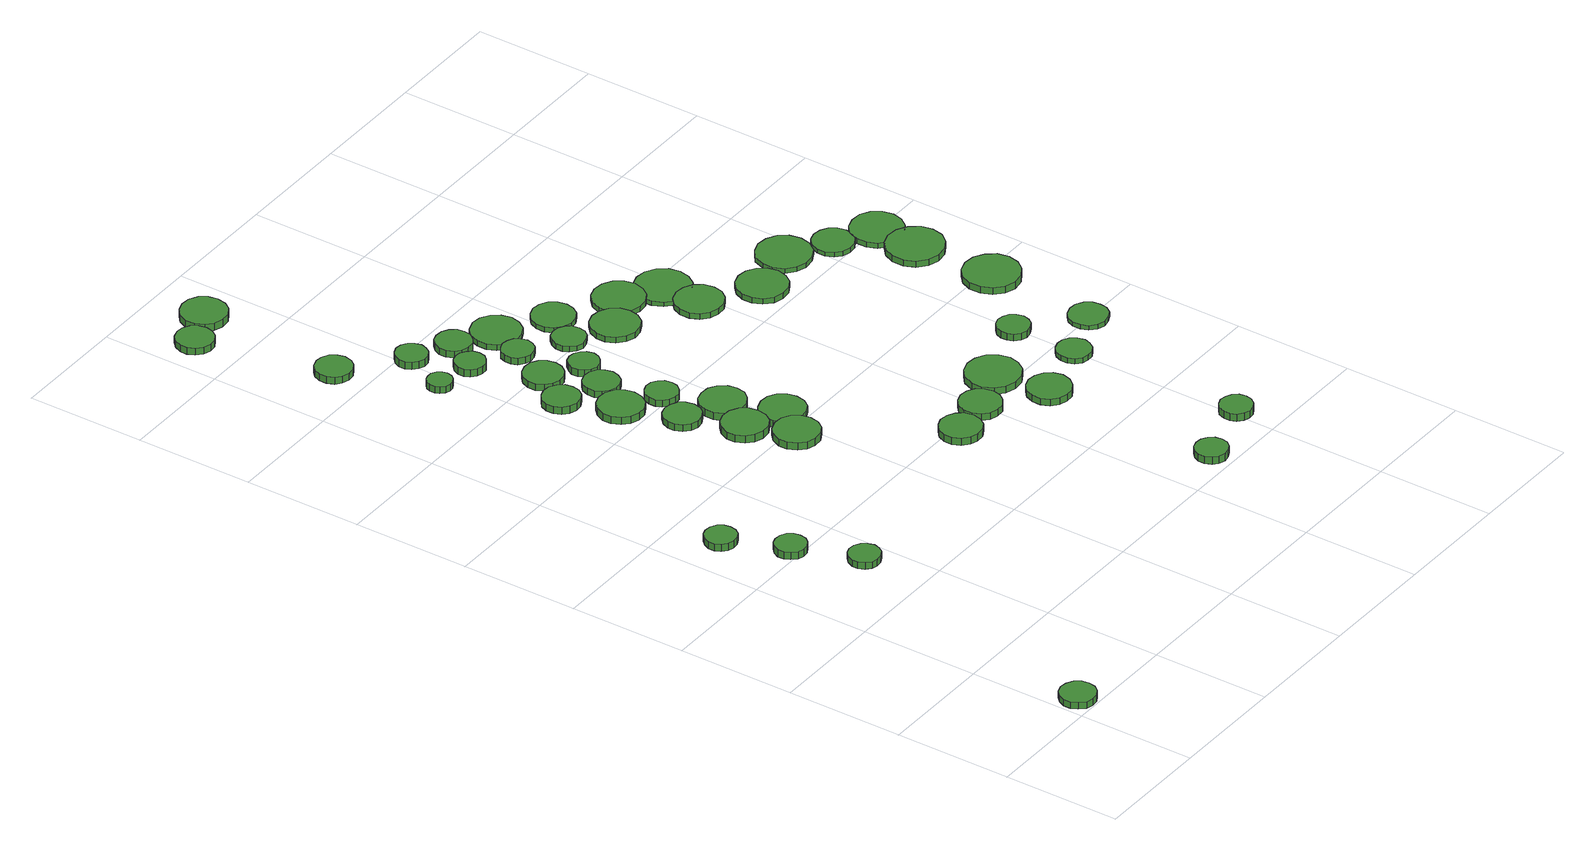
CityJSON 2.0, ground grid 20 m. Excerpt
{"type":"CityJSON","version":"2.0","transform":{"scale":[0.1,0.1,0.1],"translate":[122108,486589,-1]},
"CityObjects":{
"tree1":{"type":"SolitaryVegetationObject","attributes":{"function":"something"},"geometry":[{"type":"MultiSurface","lod":"1","boundaries":[[[0,1,2,3,4,5,6,7,8,9,10,11,12,13,14]],[[15,16,17,18,19,20,21,22,23,24,25,26,27,28,29]],[[0,29,28,1]],[[1,28,27,2]],[[2,27,26,3]],[[3,26,25,4]],[[4,25,24,5]],[[5,24,23,6]],[[6,23,22,7]],[[7,22,21,8]],[[8,21,20,9]],[[9,20,19,10]],[[10,19,18,11]],[[11,18,17,12]],[[12,17,16,13]],[[13,16,15,14]],[[14,15,29,0]]]}]},
"tree2":{"type":"SolitaryVegetationObject","attributes":{"function":"something"},"geometry":[{"type":"MultiSurface","lod":"1","boundaries":[[[30,31,32,33,34,35,36,37,38,39,40,41,42,43,44]],[[45,46,47,48,49,50,51,52,53,54,55,56,57,58,59]],[[30,59,58,31]],[[31,58,57,32]],[[32,57,56,33]],[[33,56,55,34]],[[34,55,54,35]],[[35,54,53,36]],[[36,53,52,37]],[[37,52,51,38]],[[38,51,50,39]],[[39,50,49,40]],[[40,49,48,41]],[[41,48,47,42]],[[42,47,46,43]],[[43,46,45,44]],[[44,45,59,30]]]}]},
"tree3":{"type":"SolitaryVegetationObject","attributes":{"function":"something"},"geometry":[{"type":"MultiSurface","lod":"1","boundaries":[[[60,61,62,63,64,65,66,67,68,69,70,71,72,73,74]],[[75,76,77,78,79,80,81,82,83,84,85,86,87,88,89]],[[60,89,88,61]],[[61,88,87,62]],[[62,87,86,63]],[[63,86,85,64]],[[64,85,84,65]],[[65,84,83,66]],[[66,83,82,67]],[[67,82,81,68]],[[68,81,80,69]],[[69,80,79,70]],[[70,79,78,71]],[[71,78,77,72]],[[72,77,76,73]],[[73,76,75,74]],[[74,75,89,60]]]}]},
"tree4":{"type":"SolitaryVegetationObject","attributes":{"function":"something"},"geometry":[{"type":"MultiSurface","lod":"1","boundaries":[[[90,91,92,93,94,95,96,97,98,99,100,101,102,103,104]],[[105,106,107,108,109,110,111,112,113,114,115,116,117,118,119]],[[90,119,118,91]],[[91,118,117,92]],[[92,117,116,93]],[[93,116,115,94]],[[94,115,114,95]],[[95,114,113,96]],[[96,113,112,97]],[[97,112,111,98]],[[98,111,110,99]],[[99,110,109,100]],[[100,109,108,101]],[[101,108,107,102]],[[102,107,106,103]],[[103,106,105,104]],[[104,105,119,90]]]}]},
"tree5":{"type":"SolitaryVegetationObject","attributes":{"function":"something"},"geometry":[{"type":"MultiSurface","lod":"1","boundaries":[[[120,121,122,123,124,125,126,127,128,129,130,131,132,133,134]],[[135,136,137,138,139,140,141,142,143,144,145,146,147,148,149]],[[120,149,148,121]],[[121,148,147,122]],[[122,147,146,123]],[[123,146,145,124]],[[124,145,144,125]],[[125,144,143,126]],[[126,143,142,127]],[[127,142,141,128]],[[128,141,140,129]],[[129,140,139,130]],[[130,139,138,131]],[[131,138,137,132]],[[132,137,136,133]],[[133,136,135,134]],[[134,135,149,120]]]}]},
"tree6":{"type":"SolitaryVegetationObject","attributes":{"function":"something"},"geometry":[{"type":"MultiSurface","lod":"1","boundaries":[[[150,151,152,153,154,155,156,157,158,159,160,161,162,163,164]],[[165,166,167,168,169,170,171,172,173,174,175,176,177,178,179]],[[150,179,178,151]],[[151,178,177,152]],[[152,177,176,153]],[[153,176,175,154]],[[154,175,174,155]],[[155,174,173,156]],[[156,173,172,157]],[[157,172,171,158]],[[158,171,170,159]],[[159,170,169,160]],[[160,169,168,161]],[[161,168,167,162]],[[162,167,166,163]],[[163,166,165,164]],[[164,165,179,150]]]}]},
"tree7":{"type":"SolitaryVegetationObject","attributes":{"function":"something"},"geometry":[{"type":"MultiSurface","lod":"1","boundaries":[[[180,181,182,183,184,185,186,187,188,189,190,191,192,193,194]],[[195,196,197,198,199,200,201,202,203,204,205,206,207,208,209]],[[180,209,208,181]],[[181,208,207,182]],[[182,207,206,183]],[[183,206,205,184]],[[184,205,204,185]],[[185,204,203,186]],[[186,203,202,187]],[[187,202,201,188]],[[188,201,200,189]],[[189,200,199,190]],[[190,199,198,191]],[[191,198,197,192]],[[192,197,196,193]],[[193,196,195,194]],[[194,195,209,180]]]}]},
"tree8":{"type":"SolitaryVegetationObject","attributes":{"function":"something"},"geometry":[{"type":"MultiSurface","lod":"1","boundaries":[[[210,211,212,213,214,215,216,217,218,219,220,221,222,223,224]],[[225,226,227,228,229,230,231,232,233,234,235,236,237,238,239]],[[210,239,238,211]],[[211,238,237,212]],[[212,237,236,213]],[[213,236,235,214]],[[214,235,234,215]],[[215,234,233,216]],[[216,233,232,217]],[[217,232,231,218]],[[218,231,230,219]],[[219,230,229,220]],[[220,229,228,221]],[[221,228,227,222]],[[222,227,226,223]],[[223,226,225,224]],[[224,225,239,210]]]}]},
"tree9":{"type":"SolitaryVegetationObject","attributes":{"function":"something"},"geometry":[{"type":"MultiSurface","lod":"1","boundaries":[[[240,241,242,243,244,245,246,247,248,249,250,251,252,253,254]],[[255,256,257,258,259,260,261,262,263,264,265,266,267,268,269]],[[240,269,268,241]],[[241,268,267,242]],[[242,267,266,243]],[[243,266,265,244]],[[244,265,264,245]],[[245,264,263,246]],[[246,263,262,247]],[[247,262,261,248]],[[248,261,260,249]],[[249,260,259,250]],[[250,259,258,251]],[[251,258,257,252]],[[252,257,256,253]],[[253,256,255,254]],[[254,255,269,240]]]}]},
"tree10":{"type":"SolitaryVegetationObject","attributes":{"function":"something"},"geometry":[{"type":"MultiSurface","lod":"1","boundaries":[[[270,271,272,273,274,275,276,277,278,279,280,281,282,283,284]],[[285,286,287,288,289,290,291,292,293,294,295,296,297,298,299]],[[270,299,298,271]],[[271,298,297,272]],[[272,297,296,273]],[[273,296,295,274]],[[274,295,294,275]],[[275,294,293,276]],[[276,293,292,277]],[[277,292,291,278]],[[278,291,290,279]],[[279,290,289,280]],[[280,289,288,281]],[[281,288,287,282]],[[282,287,286,283]],[[283,286,285,284]],[[284,285,299,270]]]}]},
"tree11":{"type":"SolitaryVegetationObject","attributes":{"function":"something"},"geometry":[{"type":"MultiSurface","lod":"1","boundaries":[[[300,301,302,303,304,305,306,307,308,309,310,311,312,313,314]],[[315,316,317,318,319,320,321,322,323,324,325,326,327,328,329]],[[300,329,328,301]],[[301,328,327,302]],[[302,327,326,303]],[[303,326,325,304]],[[304,325,324,305]],[[305,324,323,306]],[[306,323,322,307]],[[307,322,321,308]],[[308,321,320,309]],[[309,320,319,310]],[[310,319,318,311]],[[311,318,317,312]],[[312,317,316,313]],[[313,316,315,314]],[[314,315,329,300]]]}]},
"tree12":{"type":"SolitaryVegetationObject","attributes":{"function":"something"},"geometry":[{"type":"MultiSurface","lod":"1","boundaries":[[[330,331,332,333,334,335,336,337,338,339,340,341,342,343,344]],[[345,346,347,348,349,350,351,352,353,354,355,356,357,358,359]],[[330,359,358,331]],[[331,358,357,332]],[[332,357,356,333]],[[333,356,355,334]],[[334,355,354,335]],[[335,354,353,336]],[[336,353,352,337]],[[337,352,351,338]],[[338,351,350,339]],[[339,350,349,340]],[[340,349,348,341]],[[341,348,347,342]],[[342,347,346,343]],[[343,346,345,344]],[[344,345,359,330]]]}]},
"tree13":{"type":"SolitaryVegetationObject","attributes":{"function":"something"},"geometry":[{"type":"MultiSurface","lod":"1","boundaries":[[[360,361,362,363,364,365,366,367,368,369,370,371,372,373,374]],[[375,376,377,378,379,380,381,382,383,384,385,386,387,388,389]],[[360,389,388,361]],[[361,388,387,362]],[[362,387,386,363]],[[363,386,385,364]],[[364,385,384,365]],[[365,384,383,366]],[[366,383,382,367]],[[367,382,381,368]],[[368,381,380,369]],[[369,380,379,370]],[[370,379,378,371]],[[371,378,377,372]],[[372,377,376,373]],[[373,376,375,374]],[[374,375,389,360]]]}]},
"tree14":{"type":"SolitaryVegetationObject","attributes":{"function":"something"},"geometry":[{"type":"MultiSurface","lod":"1","boundaries":[[[390,391,392,393,394,395,396,397,398,399,400,401,402,403,404]],[[405,406,407,408,409,410,411,412,413,414,415,416,417,418,419]],[[390,419,418,391]],[[391,418,417,392]],[[392,417,416,393]],[[393,416,415,394]],[[394,415,414,395]],[[395,414,413,396]],[[396,413,412,397]],[[397,412,411,398]],[[398,411,410,399]],[[399,410,409,400]],[[400,409,408,401]],[[401,408,407,402]],[[402,407,406,403]],[[403,406,405,404]],[[404,405,419,390]]]}]},
"tree15":{"type":"SolitaryVegetationObject","attributes":{"function":"something"},"geometry":[{"type":"MultiSurface","lod":"1","boundaries":[[[420,421,422,423,424,425,426,427,428,429,430,431,432,433,434]],[[435,436,437,438,439,440,441,442,443,444,445,446,447,448,449]],[[420,449,448,421]],[[421,448,447,422]],[[422,447,446,423]],[[423,446,445,424]],[[424,445,444,425]],[[425,444,443,426]],[[426,443,442,427]],[[427,442,441,428]],[[428,441,440,429]],[[429,440,439,430]],[[430,439,438,431]],[[431,438,437,432]],[[432,437,436,433]],[[433,436,435,434]],[[434,435,449,420]]]}]},
"tree16":{"type":"SolitaryVegetationObject","attributes":{"function":"something"},"geometry":[{"type":"MultiSurface","lod":"1","boundaries":[[[450,451,452,453,454,455,456,457,458,459,460,461,462,463,464]],[[465,466,467,468,469,470,471,472,473,474,475,476,477,478,479]],[[450,479,478,451]],[[451,478,477,452]],[[452,477,476,453]],[[453,476,475,454]],[[454,475,474,455]],[[455,474,473,456]],[[456,473,472,457]],[[457,472,471,458]],[[458,471,470,459]],[[459,470,469,460]],[[460,469,468,461]],[[461,468,467,462]],[[462,467,466,463]],[[463,466,465,464]],[[464,465,479,450]]]}]},
"tree17":{"type":"SolitaryVegetationObject","attributes":{"function":"something"},"geometry":[{"type":"MultiSurface","lod":"1","boundaries":[[[480,481,482,483,484,485,486,487,488,489,490,491,492,493,494]],[[495,496,497,498,499,500,501,502,503,504,505,506,507,508,509]],[[480,509,508,481]],[[481,508,507,482]],[[482,507,506,483]],[[483,506,505,484]],[[484,505,504,485]],[[485,504,503,486]],[[486,503,502,487]],[[487,502,501,488]],[[488,501,500,489]],[[489,500,499,490]],[[490,499,498,491]],[[491,498,497,492]],[[492,497,496,493]],[[493,496,495,494]],[[494,495,509,480]]]}]},
"tree18":{"type":"SolitaryVegetationObject","attributes":{"function":"something"},"geometry":[{"type":"MultiSurface","lod":"1","boundaries":[[[510,511,512,513,514,515,516,517,518,519,520,521,522,523,524]],[[525,526,527,528,529,530,531,532,533,534,535,536,537,538,539]],[[510,539,538,511]],[[511,538,537,512]],[[512,537,536,513]],[[513,536,535,514]],[[514,535,534,515]],[[515,534,533,516]],[[516,533,532,517]],[[517,532,531,518]],[[518,531,530,519]],[[519,530,529,520]],[[520,529,528,521]],[[521,528,527,522]],[[522,527,526,523]],[[523,526,525,524]],[[524,525,539,510]]]}]},
"tree19":{"type":"SolitaryVegetationObject","attributes":{"function":"something"},"geometry":[{"type":"MultiSurface","lod":"1","boundaries":[[[540,541,542,543,544,545,546,547,548,549,550,551,552,553,554]],[[555,556,557,558,559,560,561,562,563,564,565,566,567,568,569]],[[540,569,568,541]],[[541,568,567,542]],[[542,567,566,543]],[[543,566,565,544]],[[544,565,564,545]],[[545,564,563,546]],[[546,563,562,547]],[[547,562,561,548]],[[548,561,560,549]],[[549,560,559,550]],[[550,559,558,551]],[[551,558,557,552]],[[552,557,556,553]],[[553,556,555,554]],[[554,555,569,540]]]}]},
"tree20":{"type":"SolitaryVegetationObject","attributes":{"function":"something"},"geometry":[{"type":"MultiSurface","lod":"1","boundaries":[[[570,571,572,573,574,575,576,577,578,579,580,581,582,583,584]],[[585,586,587,588,589,590,591,592,593,594,595,596,597,598,599]],[[570,599,598,571]],[[571,598,597,572]],[[572,597,596,573]],[[573,596,595,574]],[[574,595,594,575]],[[575,594,593,576]],[[576,593,592,577]],[[577,592,591,578]],[[578,591,590,579]],[[579,590,589,580]],[[580,589,588,581]],[[581,588,587,582]],[[582,587,586,583]],[[583,586,585,584]],[[584,585,599,570]]]}]},
"tree21":{"type":"SolitaryVegetationObject","attributes":{"function":"something"},"geometry":[{"type":"MultiSurface","lod":"1","boundaries":[[[600,601,602,603,604,605,606,607,608,609,610,611,612,613,614]],[[615,616,617,618,619,620,621,622,623,624,625,626,627,628,629]],[[600,629,628,601]],[[601,628,627,602]],[[602,627,626,603]],[[603,626,625,604]],[[604,625,624,605]],[[605,624,623,606]],[[606,623,622,607]],[[607,622,621,608]],[[608,621,620,609]],[[609,620,619,610]],[[610,619,618,611]],[[611,618,617,612]],[[612,617,616,613]],[[613,616,615,614]],[[614,615,629,600]]]}]},
"tree22":{"type":"SolitaryVegetationObject","attributes":{"function":"something"},"geometry":[{"type":"MultiSurface","lod":"1","boundaries":[[[630,631,632,633,634,635,636,637,638,639,640,641,642,643,644]],[[645,646,647,648,649,650,651,652,653,654,655,656,657,658,659]],[[630,659,658,631]],[[631,658,657,632]],[[632,657,656,633]],[[633,656,655,634]],[[634,655,654,635]],[[635,654,653,636]],[[636,653,652,637]],[[637,652,651,638]],[[638,651,650,639]],[[639,650,649,640]],[[640,649,648,641]],[[641,648,647,642]],[[642,647,646,643]],[[643,646,645,644]],[[644,645,659,630]]]}]},
"tree23":{"type":"SolitaryVegetationObject","attributes":{"function":"something"},"geometry":[{"type":"MultiSurface","lod":"1","boundaries":[[[660,661,662,663,664,665,666,667,668,669,670,671,672,673,674]],[[675,676,677,678,679,680,681,682,683,684,685,686,687,688,689]],[[660,689,688,661]],[[661,688,687,662]],[[662,687,686,663]],[[663,686,685,664]],[[664,685,684,665]],[[665,684,683,666]],[[666,683,682,667]],[[667,682,681,668]],[[668,681,680,669]],[[669,680,679,670]],[[670,679,678,671]],[[671,678,677,672]],[[672,677,676,673]],[[673,676,675,674]],[[674,675,689,660]]]}]},
"tree24":{"type":"SolitaryVegetationObject","attributes":{"function":"something"},"geometry":[{"type":"MultiSurface","lod":"1","boundaries":[[[690,691,692,693,694,695,696,697,698,699,700,701,702,703,704]],[[705,706,707,708,709,710,711,712,713,714,715,716,717,718,719]],[[690,719,718,691]],[[691,718,717,692]],[[692,717,716,693]],[[693,716,715,694]],[[694,715,714,695]],[[695,714,713,696]],[[696,713,712,697]],[[697,712,711,698]],[[698,711,710,699]],[[699,710,709,700]],[[700,709,708,701]],[[701,708,707,702]],[[702,707,706,703]],[[703,706,705,704]],[[704,705,719,690]]]}]},
"tree25":{"type":"SolitaryVegetationObject","attributes":{"function":"something"},"geometry":[{"type":"MultiSurface","lod":"1","boundaries":[[[720,721,722,723,724,725,726,727,728,729,730,731,732,733,734]],[[735,736,737,738,739,740,741,742,743,744,745,746,747,748,749]],[[720,749,748,721]],[[721,748,747,722]],[[722,747,746,723]],[[723,746,745,724]],[[724,745,744,725]],[[725,744,743,726]],[[726,743,742,727]],[[727,742,741,728]],[[728,741,740,729]],[[729,740,739,730]],[[730,739,738,731]],[[731,738,737,732]],[[732,737,736,733]],[[733,736,735,734]],[[734,735,749,720]]]}]},
"tree26":{"type":"SolitaryVegetationObject","attributes":{"function":"something"},"geometry":[{"type":"MultiSurface","lod":"1","boundaries":[[[750,751,752,753,754,755,756,757,758,759,760,761,762,763,764]],[[765,766,767,768,769,770,771,772,773,774,775,776,777,778,779]],[[750,779,778,751]],[[751,778,777,752]],[[752,777,776,753]],[[753,776,775,754]],[[754,775,774,755]],[[755,774,773,756]],[[756,773,772,757]],[[757,772,771,758]],[[758,771,770,759]],[[759,770,769,760]],[[760,769,768,761]],[[761,768,767,762]],[[762,767,766,763]],[[763,766,765,764]],[[764,765,779,750]]]}]},
"tree27":{"type":"SolitaryVegetationObject","attributes":{"function":"something"},"geometry":[{"type":"MultiSurface","lod":"1","boundaries":[[[780,781,782,783,784,785,786,787,788,789,790,791,792,793,794]],[[795,796,797,798,799,800,801,802,803,804,805,806,807,808,809]],[[780,809,808,781]],[[781,808,807,782]],[[782,807,806,783]],[[783,806,805,784]],[[784,805,804,785]],[[785,804,803,786]],[[786,803,802,787]],[[787,802,801,788]],[[788,801,800,789]],[[789,800,799,790]],[[790,799,798,791]],[[791,798,797,792]],[[792,797,796,793]],[[793,796,795,794]],[[794,795,809,780]]]}]},
"tree28":{"type":"SolitaryVegetationObject","attributes":{"function":"something"},"geometry":[{"type":"MultiSurface","lod":"1","boundaries":[[[810,811,812,813,814,815,816,817,818,819,820,821,822,823,824]],[[825,826,827,828,829,830,831,832,833,834,835,836,837,838,839]],[[810,839,838,811]],[[811,838,837,812]],[[812,837,836,813]],[[813,836,835,814]],[[814,835,834,815]],[[815,834,833,816]],[[816,833,832,817]],[[817,832,831,818]],[[818,831,830,819]],[[819,830,829,820]],[[820,829,828,821]],[[821,828,827,822]],[[822,827,826,823]],[[823,826,825,824]],[[824,825,839,810]]]}]},
"tree29":{"type":"SolitaryVegetationObject","attributes":{"function":"something"},"geometry":[{"type":"MultiSurface","lod":"1","boundaries":[[[840,841,842,843,844,845,846,847,848,849,850,851,852,853,854]],[[855,856,857,858,859,860,861,862,863,864,865,866,867,868,869]],[[840,869,868,841]],[[841,868,867,842]],[[842,867,866,843]],[[843,866,865,844]],[[844,865,864,845]],[[845,864,863,846]],[[846,863,862,847]],[[847,862,861,848]],[[848,861,860,849]],[[849,860,859,850]],[[850,859,858,851]],[[851,858,857,852]],[[852,857,856,853]],[[853,856,855,854]],[[854,855,869,840]]]}]},
"tree30":{"type":"SolitaryVegetationObject","attributes":{"function":"something"},"geometry":[{"type":"MultiSurface","lod":"1","boundaries":[[[870,871,872,873,874,875,876,877,878,879,880,881,882,883,884]],[[885,886,887,888,889,890,891,892,893,894,895,896,897,898,899]],[[870,899,898,871]],[[871,898,897,872]],[[872,897,896,873]],[[873,896,895,874]],[[874,895,894,875]],[[875,894,893,876]],[[876,893,892,877]],[[877,892,891,878]],[[878,891,890,879]],[[879,890,889,880]],[[880,889,888,881]],[[881,888,887,882]],[[882,887,886,883]],[[883,886,885,884]],[[884,885,899,870]]]}]},
"tree31":{"type":"SolitaryVegetationObject","attributes":{"function":"something"},"geometry":[{"type":"MultiSurface","lod":"1","boundaries":[[[900,901,902,903,904,905,906,907,908,909,910,911,912,913,914]],[[915,916,917,918,919,920,921,922,923,924,925,926,927,928,929]],[[900,929,928,901]],[[901,928,927,902]],[[902,927,926,903]],[[903,926,925,904]],[[904,925,924,905]],[[905,924,923,906]],[[906,923,922,907]],[[907,922,921,908]],[[908,921,920,909]],[[909,920,919,910]],[[910,919,918,911]],[[911,918,917,912]],[[912,917,916,913]],[[913,916,915,914]],[[914,915,929,900]]]}]},
"tree32":{"type":"SolitaryVegetationObject","attributes":{"function":"something"},"geometry":[{"type":"MultiSurface","lod":"1","boundaries":[[[930,931,932,933,934,935,936,937,938,939,940,941,942,943,944]],[[945,946,947,948,949,950,951,952,953,954,955,956,957,958,959]],[[930,959,958,931]],[[931,958,957,932]],[[932,957,956,933]],[[933,956,955,934]],[[934,955,954,935]],[[935,954,953,936]],[[936,953,952,937]],[[937,952,951,938]],[[938,951,950,939]],[[939,950,949,940]],[[940,949,948,941]],[[941,948,947,942]],[[942,947,946,943]],[[943,946,945,944]],[[944,945,959,930]]]}]},
"tree33":{"type":"SolitaryVegetationObject","attributes":{"function":"something"},"geometry":[{"type":"MultiSurface","lod":"1","boundaries":[[[960,961,962,963,964,965,966,967,968,969,970,971,972,973,974]],[[975,976,977,978,979,980,981,982,983,984,985,986,987,988,989]],[[960,989,988,961]],[[961,988,987,962]],[[962,987,986,963]],[[963,986,985,964]],[[964,985,984,965]],[[965,984,983,966]],[[966,983,982,967]],[[967,982,981,968]],[[968,981,980,969]],[[969,980,979,970]],[[970,979,978,971]],[[971,978,977,972]],[[972,977,976,973]],[[973,976,975,974]],[[974,975,989,960]]]}]},
"tree34":{"type":"SolitaryVegetationObject","attributes":{"function":"something"},"geometry":[{"type":"MultiSurface","lod":"1","boundaries":[[[990,991,992,993,994,995,996,997,998,999,1000,1001,1002,1003,1004]],[[1005,1006,1007,1008,1009,1010,1011,1012,1013,1014,1015,1016,1017,1018,1019]],[[990,1019,1018,991]],[[991,1018,1017,992]],[[992,1017,1016,993]],[[993,1016,1015,994]],[[994,1015,1014,995]],[[995,1014,1013,996]],[[996,1013,1012,997]],[[997,1012,1011,998]],[[998,1011,1010,999]],[[999,1010,1009,1000]],[[1000,1009,1008,1001]],[[1001,1008,1007,1002]],[[1002,1007,1006,1003]],[[1003,1006,1005,1004]],[[1004,1005,1019,990]]]}]},
"tree35":{"type":"SolitaryVegetationObject","attributes":{"function":"something"},"geometry":[{"type":"MultiSurface","lod":"1","boundaries":[[[1020,1021,1022,1023,1024,1025,1026,1027,1028,1029,1030,1031,1032,1033,1034]],[[1035,1036,1037,1038,1039,1040,1041,1042,1043,1044,1045,1046,1047,1048,1049]],[[1020,1049,1048,1021]],[[1021,1048,1047,1022]],[[1022,1047,1046,1023]],[[1023,1046,1045,1024]],[[1024,1045,1044,1025]],[[1025,1044,1043,1026]],[[1026,1043,1042,1027]],[[1027,1042,1041,1028]],[[1028,1041,1040,1029]],[[1029,1040,1039,1030]],[[1030,1039,1038,1031]],[[1031,1038,1037,1032]],[[1032,1037,1036,1033]],[[1033,1036,1035,1034]],[[1034,1035,1049,1020]]]}]},
"tree36":{"type":"SolitaryVegetationObject","attributes":{"function":"something"},"geometry":[{"type":"MultiSurface","lod":"1","boundaries":[[[1050,1051,1052,1053,1054,1055,1056,1057,1058,1059,1060,1061,1062,1063,1064]],[[1065,1066,1067,1068,1069,1070,1071,1072,1073,1074,1075,1076,1077,1078,1079]],[[1050,1079,1078,1051]],[[1051,1078,1077,1052]],[[1052,1077,1076,1053]],[[1053,1076,1075,1054]],[[1054,1075,1074,1055]],[[1055,1074,1073,1056]],[[1056,1073,1072,1057]],[[1057,1072,1071,1058]],[[1058,1071,1070,1059]],[[1059,1070,1069,1060]],[[1060,1069,1068,1061]],[[1061,1068,1067,1062]],[[1062,1067,1066,1063]],[[1063,1066,1065,1064]],[[1064,1065,1079,1050]]]}]},
"tree37":{"type":"SolitaryVegetationObject","attributes":{"function":"something"},"geometry":[{"type":"MultiSurface","lod":"1","boundaries":[[[1080,1081,1082,1083,1084,1085,1086,1087,1088,1089,1090,1091,1092,1093,1094]],[[1095,1096,1097,1098,1099,1100,1101,1102,1103,1104,1105,1106,1107,1108,1109]],[[1080,1109,1108,1081]],[[1081,1108,1107,1082]],[[1082,1107,1106,1083]],[[1083,1106,1105,1084]],[[1084,1105,1104,1085]],[[1085,1104,1103,1086]],[[1086,1103,1102,1087]],[[1087,1102,1101,1088]],[[1088,1101,1100,1089]],[[1089,1100,1099,1090]],[[1090,1099,1098,1091]],[[1091,1098,1097,1092]],[[1092,1097,1096,1093]],[[1093,1096,1095,1094]],[[1094,1095,1109,1080]]]}]},
"tree38":{"type":"SolitaryVegetationObject","attributes":{"function":"something"},"geometry":[{"type":"MultiSurface","lod":"1","boundaries":[[[1110,1111,1112,1113,1114,1115,1116,1117,1118,1119,1120,1121,1122,1123,1124]],[[1125,1126,1127,1128,1129,1130,1131,1132,1133,1134,1135,1136,1137,1138,1139]],[[1110,1139,1138,1111]],[[1111,1138,1137,1112]],[[1112,1137,1136,1113]],[[1113,1136,1135,1114]],[[1114,1135,1134,1115]],[[1115,1134,1133,1116]],[[1116,1133,1132,1117]],[[1117,1132,1131,1118]],[[1118,1131,1130,1119]],[[1119,1130,1129,1120]],[[1120,1129,1128,1121]],[[1121,1128,1127,1122]],[[1122,1127,1126,1123]],[[1123,1126,1125,1124]],[[1124,1125,1139,1110]]]}]},
"tree39":{"type":"SolitaryVegetationObject","attributes":{"function":"something"},"geometry":[{"type":"MultiSurface","lod":"1","boundaries":[[[1140,1141,1142,1143,1144,1145,1146,1147,1148,1149,1150,1151,1152,1153,1154]],[[1155,1156,1157,1158,1159,1160,1161,1162,1163,1164,1165,1166,1167,1168,1169]],[[1140,1169,1168,1141]],[[1141,1168,1167,1142]],[[1142,1167,1166,1143]],[[1143,1166,1165,1144]],[[1144,1165,1164,1145]],[[1145,1164,1163,1146]],[[1146,1163,1162,1147]],[[1147,1162,1161,1148]],[[1148,1161,1160,1149]],[[1149,1160,1159,1150]],[[1150,1159,1158,1151]],[[1151,1158,1157,1152]],[[1152,1157,1156,1153]],[[1153,1156,1155,1154]],[[1154,1155,1169,1140]]]}]},
"tree40":{"type":"SolitaryVegetationObject","attributes":{"function":"something"},"geometry":[{"type":"MultiSurface","lod":"1","boundaries":[[[1170,1171,1172,1173,1174,1175,1176,1177,1178,1179,1180,1181,1182,1183,1184]],[[1185,1186,1187,1188,1189,1190,1191,1192,1193,1194,1195,1196,1197,1198,1199]],[[1170,1199,1198,1171]],[[1171,1198,1197,1172]],[[1172,1197,1196,1173]],[[1173,1196,1195,1174]],[[1174,1195,1194,1175]],[[1175,1194,1193,1176]],[[1176,1193,1192,1177]],[[1177,1192,1191,1178]],[[1178,1191,1190,1179]],[[1179,1190,1189,1180]],[[1180,1189,1188,1181]],[[1181,1188,1187,1182]],[[1182,1187,1186,1183]],[[1183,1186,1185,1184]],[[1184,1185,1199,1170]]]}]},
"tree41":{"type":"SolitaryVegetationObject","attributes":{"function":"something"},"geometry":[{"type":"MultiSurface","lod":"1","boundaries":[[[1200,1201,1202,1203,1204,1205,1206,1207,1208,1209,1210,1211,1212,1213,1214]],[[1215,1216,1217,1218,1219,1220,1221,1222,1223,1224,1225,1226,1227,1228,1229]],[[1200,1229,1228,1201]],[[1201,1228,1227,1202]],[[1202,1227,1226,1203]],[[1203,1226,1225,1204]],[[1204,1225,1224,1205]],[[1205,1224,1223,1206]],[[1206,1223,1222,1207]],[[1207,1222,1221,1208]],[[1208,1221,1220,1209]],[[1209,1220,1219,1210]],[[1210,1219,1218,1211]],[[1211,1218,1217,1212]],[[1212,1217,1216,1213]],[[1213,1216,1215,1214]],[[1214,1215,1229,1200]]]}]},
"tree42":{"type":"SolitaryVegetationObject","attributes":{"function":"something"},"geometry":[{"type":"MultiSurface","lod":"1","boundaries":[[[1230,1231,1232,1233,1234,1235,1236,1237,1238,1239,1240,1241,1242,1243,1244]],[[1245,1246,1247,1248,1249,1250,1251,1252,1253,1254,1255,1256,1257,1258,1259]],[[1230,1259,1258,1231]],[[1231,1258,1257,1232]],[[1232,1257,1256,1233]],[[1233,1256,1255,1234]],[[1234,1255,1254,1235]],[[1235,1254,1253,1236]],[[1236,1253,1252,1237]],[[1237,1252,1251,1238]],[[1238,1251,1250,1239]],[[1239,1250,1249,1240]],[[1240,1249,1248,1241]],[[1241,1248,1247,1242]],[[1242,1247,1246,1243]],[[1243,1246,1245,1244]],[[1244,1245,1259,1230]]]}]},
"tree43":{"type":"SolitaryVegetationObject","attributes":{"function":"something"},"geometry":[{"type":"MultiSurface","lod":"1","boundaries":[[[1260,1261,1262,1263,1264,1265,1266,1267,1268,1269,1270,1271,1272,1273,1274]],[[1275,1276,1277,1278,1279,1280,1281,1282,1283,1284,1285,1286,1287,1288,1289]],[[1260,1289,1288,1261]],[[1261,1288,1287,1262]],[[1262,1287,1286,1263]],[[1263,1286,1285,1264]],[[1264,1285,1284,1265]],[[1265,1284,1283,1266]],[[1266,1283,1282,1267]],[[1267,1282,1281,1268]],[[1268,1281,1280,1269]],[[1269,1280,1279,1270]],[[1270,1279,1278,1271]],[[1271,1278,1277,1272]],[[1272,1277,1276,1273]],[[1273,1276,1275,1274]],[[1274,1275,1289,1260]]]}]},
"tree44":{"type":"SolitaryVegetationObject","attributes":{"function":"something"},"geometry":[{"type":"MultiSurface","lod":"1","boundaries":[[[1290,1291,1292,1293,1294,1295,1296,1297,1298,1299,1300,1301,1302,1303,1304]],[[1305,1306,1307,1308,1309,1310,1311,1312,1313,1314,1315,1316,1317,1318,1319]],[[1290,1319,1318,1291]],[[1291,1318,1317,1292]],[[1292,1317,1316,1293]],[[1293,1316,1315,1294]],[[1294,1315,1314,1295]],[[1295,1314,1313,1296]],[[1296,1313,1312,1297]],[[1297,1312,1311,1298]],[[1298,1311,1310,1299]],[[1299,1310,1309,1300]],[[1300,1309,1308,1301]],[[1301,1308,1307,1302]],[[1302,1307,1306,1303]],[[1303,1306,1305,1304]],[[1304,1305,1319,1290]]]}]},
"tree45":{"type":"SolitaryVegetationObject","attributes":{"function":"something"},"geometry":[{"type":"MultiSurface","lod":"1","boundaries":[[[1320,1321,1322,1323,1324,1325,1326,1327,1328,1329,1330,1331,1332,1333,1334]],[[1335,1336,1337,1338,1339,1340,1341,1342,1343,1344,1345,1346,1347,1348,1349]],[[1320,1349,1348,1321]],[[1321,1348,1347,1322]],[[1322,1347,1346,1323]],[[1323,1346,1345,1324]],[[1324,1345,1344,1325]],[[1325,1344,1343,1326]],[[1326,1343,1342,1327]],[[1327,1342,1341,1328]],[[1328,1341,1340,1329]],[[1329,1340,1339,1330]],[[1330,1339,1338,1331]],[[1331,1338,1337,1332]],[[1332,1337,1336,1333]],[[1333,1336,1335,1334]],[[1334,1335,1349,1320]]]}]}
},
"vertices":[
[66,32,18],[64,44,18],[57,54,18],[46,60,18],[34,62,18],[22,58,18],[13,49,18],[8,38,18],[8,26,18],[13,15,18],[22,6,18],[34,3,18],[46,4,18],[57,10,18],[64,20,18],[64,20,6],[57,10,6],[46,4,6],[34,3,6],[22,6,6],[13,15,6],[8,26,6],[8,38,6],[13,49,6],[22,58,6],[34,62,6],[46,60,6],[57,54,6],[64,44,6],[66,32,6],
[94,713,26],[92,723,26],[86,732,26],[76,738,26],[65,739,26],[55,736,26],[47,728,26],[42,718,26],[42,707,26],[47,697,26],[55,690,26],[65,687,26],[76,688,26],[86,693,26],[92,702,26],[92,702,13],[86,693,13],[76,688,13],[65,687,13],[55,690,13],[47,697,13],[42,707,13],[42,718,13],[47,728,13],[55,736,13],[65,739,13],[76,738,13],[86,732,13],[92,723,13],[94,713,13],
[132,610,29],[130,621,29],[124,630,29],[114,635,29],[103,636,29],[93,633,29],[85,626,29],[80,616,29],[80,605,29],[85,595,29],[93,587,29],[103,584,29],[114,585,29],[124,591,29],[130,599,29],[130,599,16],[124,591,16],[114,585,16],[103,584,16],[93,587,16],[85,595,16],[80,605,16],[80,616,16],[85,626,16],[93,633,16],[103,636,16],[114,635,16],[124,630,16],[130,621,16],[132,610,16],
[171,500,32],[168,510,32],[162,519,32],[152,525,32],[141,526,32],[131,523,32],[123,515,32],[118,505,32],[118,494,32],[123,484,32],[131,477,32],[141,474,32],[152,475,32],[162,480,32],[168,489,32],[168,489,20],[162,480,20],[152,475,20],[141,474,20],[131,477,20],[123,484,20],[118,494,20],[118,505,20],[123,515,20],[131,523,20],[141,526,20],[152,525,20],[162,519,20],[168,510,20],[171,500,20],
[138,1454,27],[135,1466,27],[128,1477,27],[116,1483,27],[104,1484,27],[91,1480,27],[82,1472,27],[77,1460,27],[77,1447,27],[82,1435,27],[91,1427,27],[104,1423,27],[116,1424,27],[128,1431,27],[135,1441,27],[135,1441,15],[128,1431,15],[116,1424,15],[104,1423,15],[91,1427,15],[82,1435,15],[77,1447,15],[77,1460,15],[82,1472,15],[91,1480,15],[104,1484,15],[116,1483,15],[128,1477,15],[135,1466,15],[138,1454,15],
[83,1672,27],[80,1685,27],[73,1695,27],[61,1702,27],[49,1703,27],[36,1699,27],[27,1690,27],[21,1678,27],[21,1666,27],[27,1654,27],[36,1645,27],[49,1641,27],[61,1642,27],[73,1649,27],[80,1659,27],[80,1659,15],[73,1649,15],[61,1642,15],[49,1641,15],[36,1645,15],[27,1654,15],[21,1666,15],[21,1678,15],[27,1690,15],[36,1699,15],[49,1703,15],[61,1702,15],[73,1695,15],[80,1685,15],[83,1672,15],
[191,1302,26],[189,1310,26],[184,1317,26],[176,1322,26],[168,1322,26],[160,1320,26],[153,1314,26],[150,1306,26],[150,1297,26],[153,1290,26],[160,1284,26],[168,1281,26],[176,1282,26],[184,1286,26],[189,1293,26],[189,1293,14],[184,1286,14],[176,1282,14],[168,1281,14],[160,1284,14],[153,1290,14],[150,1297,14],[150,1306,14],[153,1314,14],[160,1320,14],[168,1322,14],[176,1322,14],[184,1317,14],[189,1310,14],[191,1302,14],
[269,1124,26],[267,1137,26],[259,1147,26],[248,1154,26],[235,1155,26],[223,1151,26],[213,1143,26],[208,1131,26],[208,1118,26],[213,1106,26],[223,1098,26],[235,1094,26],[248,1095,26],[259,1101,26],[267,1112,26],[267,1112,13],[259,1101,13],[248,1095,13],[235,1094,13],[223,1098,13],[213,1106,13],[208,1118,13],[208,1131,13],[213,1143,13],[223,1151,13],[235,1155,13],[248,1154,13],[259,1147,13],[267,1137,13],[269,1124,13],
[310,1039,26],[307,1054,26],[298,1067,26],[284,1075,26],[268,1076,26],[253,1071,26],[242,1061,26],[235,1046,26],[235,1031,26],[242,1016,26],[253,1006,26],[268,1001,26],[284,1002,26],[298,1010,26],[307,1023,26],[307,1023,13],[298,1010,13],[284,1002,13],[268,1001,13],[253,1006,13],[242,1016,13],[235,1031,13],[235,1046,13],[242,1061,13],[253,1071,13],[268,1076,13],[284,1075,13],[298,1067,13],[307,1054,13],[310,1039,13],
[335,946,26],[332,959,26],[325,969,26],[313,975,26],[301,977,26],[288,973,26],[279,964,26],[273,952,26],[273,940,26],[279,928,26],[288,919,26],[301,915,26],[313,917,26],[325,923,26],[332,933,26],[332,933,14],[325,923,14],[313,917,14],[301,915,14],[288,919,14],[279,928,14],[273,940,14],[273,952,14],[279,964,14],[288,973,14],[301,977,14],[313,975,14],[325,969,14],[332,959,14],[335,946,14],
[375,855,27],[372,870,27],[363,883,27],[349,891,27],[333,892,27],[318,887,27],[307,877,27],[300,862,27],[300,847,27],[307,832,27],[318,822,27],[333,817,27],[349,818,27],[363,826,27],[372,839,27],[372,839,14],[363,826,14],[349,818,14],[333,817,14],[318,822,14],[307,832,14],[300,847,14],[300,862,14],[307,877,14],[318,887,14],[333,892,14],[349,891,14],[363,883,14],[372,870,14],[375,855,14],
[403,778,28],[400,793,28],[391,806,28],[377,814,28],[361,815,28],[346,810,28],[335,800,28],[328,785,28],[328,770,28],[335,755,28],[346,745,28],[361,740,28],[377,741,28],[391,749,28],[400,762,28],[400,762,15],[391,749,15],[377,741,15],[361,740,15],[346,745,15],[335,755,15],[328,770,15],[328,785,15],[335,800,15],[346,810,15],[361,815,15],[377,814,15],[391,806,15],[400,793,15],[403,778,15],
[234,1379,24],[231,1390,24],[225,1399,24],[215,1405,24],[204,1406,24],[194,1402,24],[186,1395,24],[181,1385,24],[181,1374,24],[186,1364,24],[194,1357,24],[204,1353,24],[215,1354,24],[225,1360,24],[231,1369,24],[231,1369,11],[225,1360,11],[215,1354,11],[204,1353,11],[194,1357,11],[186,1364,11],[181,1374,11],[181,1385,11],[186,1395,11],[194,1402,11],[204,1406,11],[215,1405,11],[225,1399,11],[231,1390,11],[234,1379,11],
[265,1294,25],[263,1304,25],[256,1312,25],[247,1318,25],[237,1319,25],[227,1316,25],[219,1309,25],[214,1299,25],[214,1288,25],[219,1279,25],[227,1272,25],[237,1268,25],[247,1269,25],[256,1275,25],[263,1283,25],[263,1283,12],[256,1275,12],[247,1269,12],[237,1268,12],[227,1272,12],[219,1279,12],[214,1288,12],[214,1299,12],[219,1309,12],[227,1316,12],[237,1319,12],[247,1318,12],[256,1312,12],[263,1304,12],[265,1294,12],
[155,1701,28],[152,1716,28],[143,1729,28],[129,1737,28],[113,1738,28],[98,1733,28],[87,1723,28],[80,1708,28],[80,1693,28],[87,1678,28],[98,1668,28],[113,1663,28],[129,1664,28],[143,1672,28],[152,1685,28],[152,1685,15],[143,1672,15],[129,1664,15],[113,1663,15],[98,1668,15],[87,1678,15],[80,1693,15],[80,1708,15],[87,1723,15],[98,1733,15],[113,1738,15],[129,1737,15],[143,1729,15],[152,1716,15],[155,1701,15],
[310,1184,24],[307,1198,24],[299,1209,24],[288,1216,24],[274,1217,24],[261,1213,24],[251,1204,24],[245,1191,24],[245,1177,24],[251,1165,24],[261,1156,24],[274,1152,24],[288,1153,24],[299,1160,24],[307,1171,24],[307,1171,12],[299,1160,12],[288,1153,12],[274,1152,12],[261,1156,12],[251,1165,12],[245,1177,12],[245,1191,12],[251,1204,12],[261,1213,12],[274,1217,12],[288,1216,12],[299,1209,12],[307,1198,12],[310,1184,12],
[338,1098,25],[335,1110,25],[328,1121,25],[317,1127,25],[305,1128,25],[293,1124,25],[284,1116,25],[279,1105,25],[279,1092,25],[284,1081,25],[293,1073,25],[305,1069,25],[317,1070,25],[328,1076,25],[335,1086,25],[335,1086,13],[328,1076,13],[317,1070,13],[305,1069,13],[293,1073,13],[284,1081,13],[279,1092,13],[279,1105,13],[284,1116,13],[293,1124,13],[305,1128,13],[317,1127,13],[328,1121,13],[335,1110,13],[338,1098,13],
[365,1008,25],[363,1019,25],[356,1028,25],[347,1034,25],[335,1035,25],[325,1031,25],[316,1024,25],[312,1014,25],[312,1002,25],[316,992,25],[325,985,25],[335,981,25],[347,982,25],[356,988,25],[363,997,25],[363,997,13],[356,988,13],[347,982,13],[335,981,13],[325,985,13],[316,992,13],[312,1002,13],[312,1014,13],[316,1024,13],[325,1031,13],[335,1035,13],[347,1034,13],[356,1028,13],[363,1019,13],[365,1008,13],
[409,918,25],[406,933,25],[396,946,25],[383,954,25],[367,955,25],[352,951,25],[340,940,25],[334,926,25],[334,910,25],[340,895,25],[352,885,25],[367,880,25],[383,882,25],[396,890,25],[406,902,25],[406,902,12],[396,890,12],[383,882,12],[367,880,12],[352,885,12],[340,895,12],[334,910,12],[334,926,12],[340,940,12],[352,951,12],[367,955,12],[383,954,12],[396,946,12],[406,933,12],[409,918,12],
[441,830,26],[438,845,26],[429,858,26],[415,866,26],[399,867,26],[384,862,26],[372,852,26],[366,837,26],[366,822,26],[372,807,26],[384,797,26],[399,792,26],[415,794,26],[429,801,26],[438,814,26],[438,814,14],[429,801,14],[415,794,14],[399,792,14],[384,797,14],[372,807,14],[366,822,14],[366,837,14],[372,852,14],[384,862,14],[399,867,14],[415,866,14],[429,858,14],[438,845,14],[441,830,14],
[302,1347,23],[300,1359,23],[292,1369,23],[282,1375,23],[269,1376,23],[257,1373,23],[248,1364,23],[243,1353,23],[243,1341,23],[248,1329,23],[257,1321,23],[269,1317,23],[282,1318,23],[292,1325,23],[300,1335,23],[300,1335,11],[292,1325,11],[282,1318,11],[269,1317,11],[257,1321,11],[248,1329,11],[243,1341,11],[243,1353,11],[248,1364,11],[257,1373,11],[269,1376,11],[282,1375,11],[292,1369,11],[300,1359,11],[302,1347,11],
[363,1150,25],[360,1161,25],[354,1169,25],[345,1175,25],[335,1176,25],[324,1173,25],[317,1165,25],[312,1156,25],[312,1145,25],[317,1136,25],[324,1128,25],[335,1125,25],[345,1126,25],[354,1132,25],[360,1140,25],[360,1140,12],[354,1132,12],[345,1126,12],[335,1125,12],[324,1128,12],[317,1136,12],[312,1145,12],[312,1156,12],[317,1165,12],[324,1173,12],[335,1176,12],[345,1175,12],[354,1169,12],[360,1161,12],[363,1150,12],
[546,575,31],[543,589,31],[534,601,31],[522,608,31],[507,610,31],[494,605,31],[483,596,31],[477,582,31],[477,568,31],[483,555,31],[494,545,31],[507,541,31],[522,542,31],[534,549,31],[543,561,31],[543,561,18],[534,549,18],[522,542,18],[507,541,18],[494,545,18],[483,555,18],[477,568,18],[477,582,18],[483,596,18],[494,605,18],[507,610,18],[522,608,18],[534,601,18],[543,589,18],[546,575,18],
[337,1254,23],[334,1265,23],[328,1274,23],[318,1279,23],[307,1281,23],[297,1277,23],[288,1270,23],[284,1260,23],[284,1249,23],[288,1239,23],[297,1231,23],[307,1228,23],[318,1229,23],[328,1234,23],[334,1243,23],[334,1243,11],[328,1234,11],[318,1229,11],[307,1228,11],[297,1231,11],[288,1239,11],[284,1249,11],[284,1260,11],[288,1270,11],[297,1277,11],[307,1281,11],[318,1279,11],[328,1274,11],[334,1265,11],[337,1254,11],
[376,1311,21],[372,1327,21],[362,1341,21],[347,1350,21],[331,1352,21],[314,1346,21],[302,1335,21],[295,1319,21],[295,1302,21],[302,1287,21],[314,1275,21],[331,1270,21],[347,1272,21],[362,1280,21],[372,1294,21],[372,1294,11],[362,1280,11],[347,1272,11],[331,1270,11],[314,1275,11],[302,1287,11],[295,1302,11],[295,1319,11],[302,1335,11],[314,1346,11],[331,1352,11],[347,1350,11],[362,1341,11],[372,1327,11],[376,1311,11],
[411,1210,21],[409,1222,21],[402,1231,21],[392,1237,21],[380,1238,21],[369,1235,21],[361,1227,21],[356,1216,21],[356,1204,21],[361,1194,21],[369,1186,21],[380,1182,21],[392,1184,21],[402,1189,21],[409,1199,21],[409,1199,11],[402,1189,11],[392,1184,11],[380,1182,11],[369,1186,11],[361,1194,11],[356,1204,11],[356,1216,11],[361,1227,11],[369,1235,11],[380,1238,11],[392,1237,11],[402,1231,11],[409,1222,11],[411,1210,11],
[709,230,29],[707,241,29],[700,250,29],[690,256,29],[679,257,29],[668,254,29],[660,246,29],[655,236,29],[655,225,29],[660,214,29],[668,207,29],[679,203,29],[690,205,29],[700,210,29],[707,219,29],[707,219,16],[700,210,16],[690,205,16],[679,203,16],[668,207,16],[660,214,16],[655,225,16],[655,236,16],[660,246,16],[668,254,16],[679,257,16],[690,256,16],[700,250,16],[707,241,16],[709,230,16],
[621,591,27],[618,605,27],[610,617,27],[598,624,27],[583,626,27],[569,621,27],[559,612,27],[553,599,27],[553,584,27],[559,571,27],[569,561,27],[583,557,27],[598,558,27],[610,566,27],[618,577,27],[618,577,15],[610,566,15],[598,558,15],[583,557,15],[569,561,15],[559,571,15],[553,584,15],[553,599,15],[559,612,15],[569,621,15],[583,626,15],[598,624,15],[610,617,15],[618,605,15],[621,591,15],
[454,1263,20],[451,1278,20],[443,1290,20],[430,1297,20],[415,1299,20],[401,1294,20],[390,1284,20],[384,1271,20],[384,1256,20],[390,1243,20],[401,1233,20],[415,1228,20],[430,1230,20],[443,1237,20],[451,1249,20],[451,1249,11],[443,1237,11],[430,1230,11],[415,1228,11],[401,1233,11],[390,1243,11],[384,1256,11],[384,1271,11],[390,1284,11],[401,1294,11],[415,1299,11],[430,1297,11],[443,1290,11],[451,1278,11],[454,1263,11],
[493,1173,21],[490,1189,21],[480,1203,21],[465,1211,21],[449,1213,21],[433,1208,21],[421,1197,21],[414,1181,21],[414,1165,21],[421,1150,21],[433,1139,21],[449,1133,21],[465,1135,21],[480,1143,21],[490,1157,21],[490,1157,11],[480,1143,11],[465,1135,11],[449,1133,11],[433,1139,11],[421,1150,11],[414,1165,11],[414,1181,11],[421,1197,11],[433,1208,11],[449,1213,11],[465,1211,11],[480,1203,11],[490,1189,11],[493,1173,11],
[722,532,23],[718,547,23],[709,559,23],[696,566,23],[681,568,23],[667,563,23],[656,553,23],[650,539,23],[650,524,23],[656,510,23],[667,500,23],[681,496,23],[696,497,23],[709,505,23],[718,517,23],[718,517,11],[709,505,11],[696,497,11],[681,496,11],[667,500,11],[656,510,11],[650,524,11],[650,539,11],[656,553,11],[667,563,11],[681,568,11],[696,566,11],[709,559,11],[718,547,11],[722,532,11],
[711,622,26],[707,640,26],[696,656,26],[679,665,26],[661,667,26],[643,661,26],[629,649,26],[621,631,26],[621,613,26],[629,595,26],[643,583,26],[661,577,26],[679,579,26],[696,588,26],[707,604,26],[707,604,14],[696,588,14],[679,579,14],[661,577,14],[643,583,14],[629,595,14],[621,613,14],[621,631,14],[629,649,14],[643,661,14],[661,667,14],[679,665,14],[696,656,14],[707,640,14],[711,622,14],
[559,1209,20],[555,1227,20],[545,1241,20],[529,1250,20],[512,1252,20],[495,1247,20],[481,1235,20],[474,1218,20],[474,1200,20],[481,1184,20],[495,1172,20],[512,1167,20],[529,1169,20],[545,1178,20],[555,1192,20],[555,1192,11],[545,1178,11],[529,1169,11],[512,1167,11],[495,1172,11],[481,1184,11],[474,1200,11],[474,1218,11],[481,1235,11],[495,1247,11],[512,1252,11],[529,1250,11],[545,1241,11],[555,1227,11],[559,1209,11],
[835,272,21],[833,283,21],[826,292,21],[816,297,21],[805,299,21],[795,295,21],[786,288,21],[782,277,21],[782,266,21],[786,256,21],[795,248,21],[805,245,21],[816,246,21],[826,252,21],[833,261,21],[833,261,8],[826,252,8],[816,246,8],[805,245,8],[795,248,8],[786,256,8],[782,266,8],[782,277,8],[786,288,8],[795,295,8],[805,299,8],[816,297,8],[826,292,8],[833,283,8],[835,272,8],
[618,1104,21],[615,1121,21],[605,1134,21],[590,1142,21],[574,1144,21],[558,1139,21],[546,1128,21],[539,1113,21],[539,1096,21],[546,1081,21],[558,1070,21],[574,1065,21],[590,1066,21],[605,1075,21],[615,1088,21],[615,1088,11],[605,1075,11],[590,1066,11],[574,1065,11],[558,1070,11],[546,1081,11],[539,1096,11],[539,1113,11],[546,1128,11],[558,1139,11],[574,1144,11],[590,1142,11],[605,1134,11],[615,1121,11],[618,1104,11],
[626,1172,19],[622,1191,19],[611,1206,19],[594,1216,19],[575,1218,19],[557,1212,19],[543,1199,19],[535,1182,19],[535,1163,19],[543,1145,19],[557,1132,19],[575,1127,19],[594,1129,19],[611,1138,19],[622,1154,19],[622,1154,11],[611,1138,11],[594,1129,11],[575,1127,11],[557,1132,11],[543,1145,11],[535,1163,11],[535,1182,11],[543,1199,11],[557,1212,11],[575,1218,11],[594,1216,11],[611,1206,11],[622,1191,11],[626,1172,11],
[826,563,17],[823,575,17],[816,585,17],[806,591,17],[794,592,17],[783,588,17],[774,580,17],[769,569,17],[769,557,17],[774,546,17],[783,538,17],[794,535,17],[806,536,17],[816,542,17],[823,552,17],[823,552,8],[816,542,8],[806,536,8],[794,535,8],[783,538,8],[774,546,8],[769,557,8],[769,569,8],[774,580,8],[783,588,8],[794,592,8],[806,591,8],[816,585,8],[823,575,8],[826,563,8],
[711,1050,20],[707,1067,20],[697,1081,20],[682,1090,20],[665,1092,20],[648,1087,20],[635,1075,20],[628,1059,20],[628,1042,20],[635,1026,20],[648,1014,20],[665,1009,20],[682,1011,20],[697,1019,20],[707,1033,20],[707,1033,10],[697,1019,10],[682,1011,10],[665,1009,10],[648,1014,10],[635,1026,10],[628,1042,10],[628,1059,10],[635,1075,10],[648,1087,10],[665,1092,10],[682,1090,10],[697,1081,10],[707,1067,10],[711,1050,10],
[822,673,20],[819,685,20],[813,694,20],[803,699,20],[792,701,20],[781,697,20],[772,689,20],[768,679,20],[768,668,20],[772,657,20],[781,650,20],[792,646,20],[803,648,20],[813,653,20],[819,662,20],[819,662,8],[813,653,8],[803,648,8],[792,646,8],[781,650,8],[772,657,8],[768,668,8],[768,679,8],[772,689,8],[781,697,8],[792,701,8],[803,699,8],[813,694,8],[819,685,8],[822,673,8],
[919,599,16],[917,612,16],[909,623,16],[897,630,16],[884,631,16],[871,627,16],[861,618,16],[856,606,16],[856,593,16],[861,580,16],[871,571,16],[884,567,16],[897,569,16],[909,575,16],[917,586,16],[917,586,8],[909,575,8],[897,569,8],[884,567,8],[871,571,8],[861,580,8],[856,593,8],[856,606,8],[861,618,8],[871,627,8],[884,631,8],[897,630,8],[909,623,8],[917,612,8],[919,599,8],
[804,1072,19],[800,1091,19],[789,1106,19],[772,1115,19],[753,1117,19],[736,1111,19],[721,1099,19],[714,1081,19],[714,1063,19],[721,1045,19],[736,1033,19],[753,1027,19],[772,1029,19],[789,1038,19],[800,1054,19],[800,1054,11],[789,1038,11],[772,1029,11],[753,1027,11],[736,1033,11],[721,1045,11],[714,1063,11],[714,1081,11],[721,1099,11],[736,1111,11],[753,1117,11],[772,1115,11],[789,1106,11],[800,1091,11],[804,1072,11],
[940,782,21],[936,801,21],[924,816,21],[908,826,21],[888,828,21],[870,822,21],[856,809,21],[848,792,21],[848,772,21],[856,754,21],[870,741,21],[888,735,21],[908,737,21],[924,747,21],[936,763,21],[936,763,9],[924,747,9],[908,737,9],[888,735,9],[870,741,9],[856,754,9],[848,772,9],[848,792,9],[856,809,9],[870,822,9],[888,828,9],[908,826,9],[924,816,9],[936,801,9],[940,782,9],
[862,1029,18],[859,1043,18],[851,1054,18],[839,1061,18],[825,1063,18],[811,1059,18],[801,1049,18],[795,1036,18],[795,1022,18],[801,1009,18],[811,1000,18],[825,996,18],[839,997,18],[851,1004,18],[859,1016,18],[859,1016,10],[851,1004,10],[839,997,10],[825,996,10],[811,1000,10],[801,1009,10],[795,1022,10],[795,1036,10],[801,1049,10],[811,1059,10],[825,1063,10],[839,1061,10],[851,1054,10],[859,1043,10],[862,1029,10],
[935,919,21],[931,938,21],[919,954,21],[902,964,21],[882,966,21],[864,960,21],[849,947,21],[841,929,21],[841,909,21],[849,891,21],[864,878,21],[882,872,21],[902,874,21],[919,884,21],[931,899,21],[931,899,10],[919,884,10],[902,874,10],[882,872,10],[864,878,10],[849,891,10],[841,909,10],[841,929,10],[849,947,10],[864,960,10],[882,966,10],[902,964,10],[919,954,10],[931,938,10],[935,919,10],
[937,993,19],[933,1011,19],[922,1026,19],[907,1035,19],[889,1036,19],[872,1031,19],[858,1019,19],[851,1002,19],[851,984,19],[858,968,19],[872,956,19],[889,950,19],[907,952,19],[922,961,19],[933,976,19],[933,976,10],[922,961,10],[907,952,10],[889,950,10],[872,956,10],[858,968,10],[851,984,10],[851,1002,10],[858,1019,10],[872,1031,10],[889,1036,10],[907,1035,10],[922,1026,10],[933,1011,10],[937,993,10]
]}
